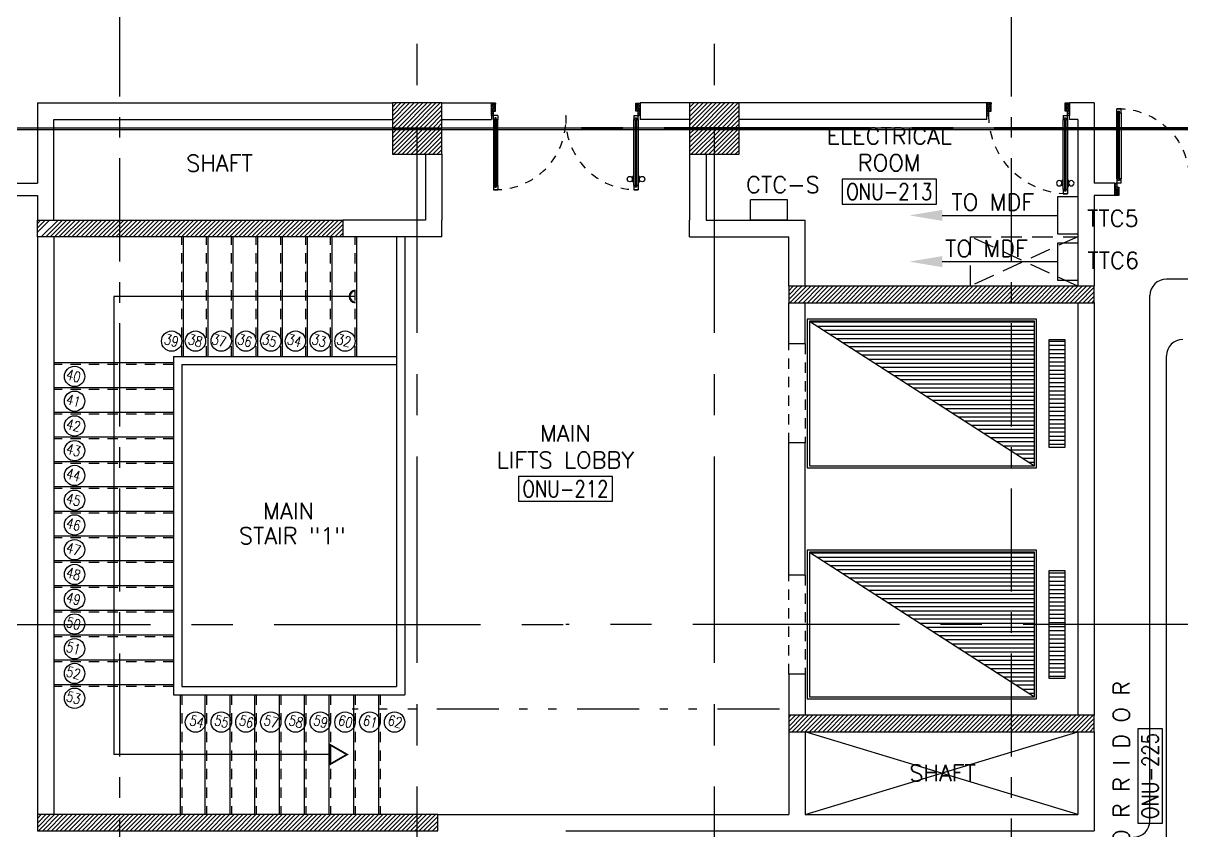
# Model space of a CAD drawing. Extents: x -0.3 to 92.6, y -1.1 to 78.4.
# Drawn here: x 17.31 to 31.34, y 24.85 to 34.64 of the extents above; entities that cross this region are included whole.
import ezdxf
from ezdxf.enums import TextEntityAlignment as Align

# ---------------------------------------------------------------- set-up
doc = ezdxf.new("R2010")
doc.units = 0
doc.header["$MEASUREMENT"] = 0
for name, pattern in [('2DASHES', [1.7, 0.75, -0.25, 0.1, -0.25, 0.1, -0.25]), ('CENTER', [2, 1.25, -0.25, 0.25, -0.25]), ('CENTERX2', [4, 2.5, -0.5, 0.5, -0.5]), ('HIDDEN', [0.375, 0.25, -0.125]), ('HIDDEN2', [0.1875, 0.125, -0.0625])]:
    doc.linetypes.add(name, pattern=pattern)
doc.layers.get('0').update_dxf_attribs({"color": 11, "linetype": 'CONTINUOUS'})
for name, color, linetype in [('AXES', 11, 'CENTERX2'), ('AXES1', 11, 'CENTER'), ('COL', 11, 'CONTINUOUS'), ('DOOR', 11, 'CONTINUOUS'), ('E-TEL', 4, 'CONTINUOUS'), ('E-WIRE', 4, 'CONTINUOUS'), ('EJ', 11, 'CONTINUOUS'), ('HAT', 11, 'CONTINUOUS'), ('HIDDEN', 11, 'HIDDEN2'), ('IND-ES-L', 11, '2DASHES'), ('LIFTS', 11, 'CONTINUOUS'), ('RM-BOX', 11, 'CONTINUOUS'), ('RM-NAME', 11, 'CONTINUOUS'), ('RM-NO', 11, 'CONTINUOUS'), ('SHAFT', 11, 'CONTINUOUS'), ('STR', 11, 'CONTINUOUS'), ('STR-H', 11, 'HIDDEN2'), ('WALL', 11, 'CONTINUOUS')]:
    doc.layers.add(name, color=color, linetype=linetype)
doc.styles.add('ROMANS', font='ROMANS.shx', dxfattribs={"width": 0.6})

# ---------------------------------------------------------------- blocks, each defined once
blk = doc.blocks.new('RM1')
at = {"layer": 'RM-BOX'}
blk.add_lwpolyline([(570, -200), (-570, -200), (-570, -500), (570, -500)], close=True, dxfattribs=at)
at = {"layer": 'RM-NAME', "style": 'ROMANS'}
for tag, p in [('ROOMNAME1', (0, 324)), ('ROOMNAME2', (0, 0))]:
    blk.add_attdef(tag, text='', height=200, dxfattribs=at).set_placement(p, align=Align.MIDDLE)
at = {"layer": 'RM-NO', "style": 'ROMANS', "width": 0.8}
blk.add_attdef('ROOMNO', text='', height=200, dxfattribs=at).set_placement((0, -350), align=Align.MIDDLE)
blk = doc.blocks.new('D1000')
at = {"layer": 'DOOR', "color": 7, "linetype": 'ByBlock'}
for p, q in [((0, 0), (-150, 0)), ((-150, 0), (-150, -25)), ((-150, 0), (0, 0)), ((0, -50), (-114, 0)), ((0, -50), (-40, 0)), ((0, -50), (0, 0)), ((-1050, -25), (-1100, -25)), ((-1100, -75), (-1100, -25)), ((-1100, -25), (-1100, -75)), ((-1050, -75), (-1100, -75)), ((-1050, -42), (-1070, -42)), ((-1070, -42), (-1070, -58)), ((-1050, -58), (-1070, -58)), ((-1050, -25), (-1050, -42)), ((-1050, -58), (-1050, -75)), ((-928, -18), (-1018, -18)), ((-1018, -25), (-1018, -18)), ((-1018, -75), (-1018, -82)), ((-928, -82), (-1018, -82)), ((-1005, -9), (-940, -9)), ((-1005, -18), (-1005, -9)), ((-1005, -18), (-940, -18)), ((-1005, -82), (-940, -82)), ((-1005, -82), (-1005, -91)), ((-1005, -91), (-940, -91)), ((-940, -18), (-940, -9)), ((-940, -82), (-940, -91)), ((-928, -25), (-928, -18)), ((-928, -75), (-928, -82)), ((-200, -42), (-200, -25)), ((-200, -25), (-150, -25)), ((-180, -42), (-200, -42)), ((-200, -75), (-200, -58)), ((-200, -58), (-180, -58)), ((-150, -75), (-200, -75)), ((-180, -58), (-180, -42)), ((-150, -75), (-150, -25)), ((-150, -25), (-100, -25)), ((-100, -25), (-100, -50)), ((0, -50), (-100, -37)), ((-100, -50), (0, -50)), ((-150, -975), (-100, -975)), ((-150, -1000), (-150, -975)), ((0, -950), (-114, -1000)), ((-100, -975), (-100, -950)), ((0, -950), (-100, -963)), ((-100, -950), (0, -950)), ((0, -950), (-40, -1000)), ((0, -950), (0, -1000)), ((-150, -1000), (0, -1000)), ((0, -1000), (-150, -1000))]:
    blk.add_line(p, q, dxfattribs=at)
at = {"layer": 'DOOR', "linetype": 'ByBlock'}
for p, q in [((-200, -25), (-1050, -25)), ((-200, -42), (-1050, -42)), ((-200, -58), (-1050, -58)), ((-1050, -75), (-200, -75))]:
    blk.add_line(p, q, dxfattribs=at)
at = {"layer": 'DOOR', "color": 7, "linetype": 'ByBlock'}
for centre in [(-973, 23), (-973, -124)]:
    blk.add_circle(centre, 32.4, dxfattribs=at)
for centre, radius, start, end in [((0, -50), 134, 158.1598, 169.28), ((0, -50), 74.4, 137.7764, 180), ((0, -50), 54.4, 113.2074, 180), ((0, -50), 154, 161.1053, 166.2858), ((0, -50), 114, 154.0838, 167.3774), ((0, -50), 94.4, 148.0182, 180), ((0, -50), 34.4, 90, 180), ((0, -50), 14.4, 90, 180), ((0, -950), 134, 190.72, 201.8402), ((0, -950), 94.4, 180, 211.9818), ((0, -950), 74.4, 180, 222.2236), ((0, -950), 54.4, 180, 246.7926), ((0, -950), 34.4, 180, 270), ((0, -950), 14.4, 180, 270), ((0, -950), 154, 193.7142, 198.8947)]:
    blk.add_arc(centre, radius, start, end, dxfattribs=at)
at = {"layer": 'DOOR', "linetype": 'HIDDEN', "ltscale": 0.5}
blk.add_arc((-149, -24), 951, 180.0434, 269.9667, dxfattribs=at)
blk = doc.blocks.new('A$C272A55A0')
at = {"layer": 'DOOR', "color": 0, "linetype": 'ByBlock'}
for p, q in [((0, 900), (0, 1050)), ((50, 1050), (0, 1050)), ((50, 950), (50, 1050)), ((1750, 950), (1750, 1050)), ((1750, 1050), (1800, 1050)), ((1800, 1050), (1800, 900)), ((0, 900), (25, 900)), ((25, 950), (50, 950)), ((25, 900), (25, 950)), ((75, 900), (25, 900)), ((25, 850), (25, 900)), ((42, 850), (25, 850)), ((58, 870), (42, 870)), ((42, 870), (42, 850)), ((58, 850), (58, 870)), ((75, 850), (58, 850)), ((75, 900), (75, 850)), ((1725, 900), (1775, 900)), ((1725, 900), (1725, 850)), ((1725, 850), (1742, 850)), ((1742, 870), (1758, 870)), ((1742, 850), (1742, 870)), ((1775, 950), (1750, 950)), ((1758, 870), (1758, 850)), ((1758, 850), (1775, 850)), ((1775, 900), (1775, 950)), ((1800, 900), (1775, 900)), ((1775, 850), (1775, 900)), ((1718, 160), (1709, 160)), ((1709, 95), (1709, 160)), ((1725, 173), (1718, 173)), ((1718, 173), (1718, 83)), ((1718, 95), (1718, 160)), ((1775, 173), (1782, 173)), ((1782, 173), (1782, 83)), ((1782, 160), (1791, 160)), ((1782, 95), (1782, 160)), ((1791, 95), (1791, 160)), ((25, 50), (42, 50)), ((25, 50), (25, 0)), ((25, 0), (75, 0)), ((75, 0), (25, 0)), ((42, 50), (42, 30)), ((42, 30), (58, 30)), ((58, 50), (75, 50)), ((58, 50), (58, 30)), ((75, 50), (75, 0)), ((1718, 95), (1709, 95)), ((1725, 83), (1718, 83)), ((1742, 50), (1725, 50)), ((1725, 50), (1725, 0)), ((1775, 0), (1725, 0)), ((1725, 0), (1775, 0)), ((1742, 50), (1742, 30)), ((1758, 30), (1742, 30)), ((1775, 50), (1758, 50)), ((1758, 50), (1758, 30)), ((1775, 83), (1782, 83)), ((1775, 50), (1775, 0)), ((1782, 95), (1791, 95))]:
    blk.add_line(p, q, dxfattribs=at)
at = {"layer": 'DOOR', "color": 9, "linetype": 'ByBlock'}
for p, q in [((50, 1050), (0, 1010)), ((50, 1050), (0, 937)), ((50, 1050), (37, 950)), ((1750, 1050), (1800, 1010)), ((1750, 1050), (1800, 937)), ((1750, 1050), (1763, 950))]:
    blk.add_line(p, q, dxfattribs=at)
at = {"layer": 'DOOR', "linetype": 'ByBlock'}
for p, q in [((25, 850), (25, 50)), ((42, 850), (42, 50)), ((58, 850), (58, 50)), ((75, 50), (75, 850)), ((1725, 50), (1725, 850)), ((1742, 850), (1742, 50)), ((1758, 850), (1758, 50)), ((1775, 850), (1775, 50))]:
    blk.add_line(p, q, dxfattribs=at)
at = {"layer": 'DOOR', "color": 0, "linetype": 'ByBlock'}
for centre in [(1676, 128), (1824, 128)]:
    blk.add_circle(centre, 32.4, dxfattribs=at)
at = {"layer": 'DOOR', "color": 9, "linetype": 'ByBlock'}
for centre, radius, start, end in [((50, 1050), 54.4, 203.2074, 270), ((50, 1050), 74.4, 227.7764, 270), ((50, 1050), 34.4, 180, 270), ((50, 1050), 14.4, 180, 270), ((1750, 1050), 14.4, 270, 0), ((1750, 1050), 34.4, 270, 0), ((1750, 1050), 54.4, 270, 336.7926), ((1750, 1050), 74.4, 270, 312.2236), ((50, 1050), 94.4, 238.0182, 270), ((50, 1050), 114, 244.0838, 257.3774), ((50, 1050), 134, 248.1598, 259.28), ((50, 1050), 154, 251.1053, 256.2858), ((1750, 1050), 94.4, 270, 301.9818), ((1750, 1050), 114, 282.6226, 295.9162), ((1750, 1050), 134, 280.72, 291.8402), ((1750, 1050), 154, 283.7142, 288.8947)]:
    blk.add_arc(centre, radius, start, end, dxfattribs=at)
at = {"layer": 'DOOR', "linetype": 'HIDDEN', "ltscale": 0.5}
for centre, start, end in [((50, 851), 268.3174, 3.2965), ((1750, 851), 176.7035, 271.6826)]:
    blk.add_arc(centre, 851, start, end, dxfattribs=at)
at = {"layer": 'WALL', "linetype": 'ByBlock'}
blk.add_line((1800, 900), (1800, 1050), dxfattribs=at)
blk = doc.blocks.new('*X27')
at = {"color": 0}
for p, q in [((503899, 131750), (506612, 131750)), ((503977, 131700), (506612, 131700)), ((504055, 131650), (506612, 131650)), ((504132, 131600), (506612, 131600)), ((504210, 131550), (506612, 131550)), ((504288, 131500), (506612, 131500)), ((504366, 131450), (506612, 131450)), ((504444, 131400), (506612, 131400)), ((504522, 131350), (506612, 131350)), ((504600, 131300), (506612, 131300)), ((504677, 131250), (506612, 131250)), ((504755, 131200), (506612, 131200)), ((504833, 131150), (506612, 131150)), ((504911, 131100), (506612, 131100)), ((504989, 131050), (506612, 131050)), ((505067, 131000), (506612, 131000)), ((505145, 130950), (506612, 130950)), ((505222, 130900), (506612, 130900)), ((505300, 130850), (506612, 130850)), ((505378, 130800), (506612, 130800)), ((505456, 130750), (506612, 130750)), ((505534, 130700), (506612, 130700)), ((505612, 130650), (506612, 130650)), ((505690, 130600), (506612, 130600)), ((505767, 130550), (506612, 130550)), ((505845, 130500), (506612, 130500)), ((505923, 130450), (506612, 130450)), ((506001, 130400), (506612, 130400)), ((506079, 130350), (506612, 130350)), ((506157, 130300), (506612, 130300)), ((506235, 130250), (506612, 130250)), ((506312, 130200), (506612, 130200)), ((506390, 130150), (506612, 130150)), ((506468, 130100), (506612, 130100)), ((506546, 130050), (506612, 130050))]:
    blk.add_line(p, q, dxfattribs=at)
blk = doc.blocks.new('C5')
at = {"layer": 'HAT', "linetype": 'ByBlock'}
h = blk.add_hatch(dxfattribs=at)
h.set_pattern_fill('ANSI31', color=256, scale=300, style=0)
h.set_pattern_definition([(45, (-223356.182, -51411.005), (-26.516504, 26.516504), [])])
h.paths.add_polyline_path([(300, 300), (0, 300), (0, 0), (300, 0)])
h.paths.add_polyline_path([(600, 300), (300, 300), (300, 0), (600, 0)])
at = {"layer": 'COL'}
blk.add_lwpolyline([(600, 300), (0, 300), (0, 0), (600, 0)], close=True, dxfattribs=at)
blk = doc.blocks.new('*X57')
at = {"color": 0}
for p, q in [((76229, 137641), (76388, 137800)), ((76229, 137694), (76334, 137800)), ((76229, 137748), (76281, 137800)), ((76241, 137600), (76441, 137800)), ((76294, 137600), (76494, 137800)), ((76347, 137600), (76547, 137800)), ((76400, 137600), (76600, 137800)), ((76453, 137600), (76653, 137800)), ((76506, 137600), (76706, 137800)), ((76559, 137600), (76759, 137800)), ((76612, 137600), (76812, 137800)), ((76665, 137600), (76865, 137800)), ((76718, 137600), (76918, 137800)), ((76771, 137600), (76971, 137800)), ((76824, 137600), (77024, 137800)), ((76877, 137600), (77077, 137800)), ((76930, 137600), (77130, 137800)), ((76983, 137600), (77183, 137800)), ((77036, 137600), (77236, 137800)), ((77089, 137600), (77289, 137800)), ((77142, 137600), (77342, 137800)), ((77195, 137600), (77395, 137800)), ((77248, 137600), (77448, 137800)), ((77301, 137600), (77501, 137800)), ((77354, 137600), (77554, 137800)), ((77407, 137600), (77607, 137800)), ((77460, 137600), (77660, 137800)), ((77513, 137600), (77713, 137800)), ((77566, 137600), (77766, 137800)), ((77619, 137600), (77819, 137800)), ((77672, 137600), (77872, 137800)), ((77725, 137600), (77925, 137800)), ((77779, 137600), (77979, 137800)), ((77832, 137600), (78032, 137800)), ((77885, 137600), (78085, 137800)), ((77938, 137600), (78138, 137800)), ((77991, 137600), (78191, 137800)), ((78044, 137600), (78244, 137800)), ((78097, 137600), (78297, 137800)), ((78150, 137600), (78350, 137800)), ((78203, 137600), (78403, 137800)), ((78256, 137600), (78456, 137800)), ((78309, 137600), (78509, 137800)), ((78362, 137600), (78562, 137800)), ((78415, 137600), (78615, 137800)), ((78468, 137600), (78668, 137800)), ((78521, 137600), (78721, 137800)), ((78574, 137600), (78774, 137800)), ((78627, 137600), (78827, 137800)), ((78680, 137600), (78880, 137800)), ((78733, 137600), (78933, 137800)), ((78786, 137600), (78986, 137800)), ((78839, 137600), (79039, 137800)), ((78892, 137600), (79092, 137800)), ((78945, 137600), (79145, 137800)), ((78998, 137600), (79198, 137800)), ((79051, 137600), (79251, 137800)), ((79104, 137600), (79304, 137800)), ((79157, 137600), (79357, 137800)), ((79210, 137600), (79410, 137800)), ((79263, 137600), (79463, 137800)), ((79316, 137600), (79516, 137800)), ((79369, 137600), (79569, 137800)), ((79423, 137600), (79623, 137800)), ((79476, 137600), (79676, 137800)), ((79529, 137600), (79729, 137800)), ((79582, 137600), (79782, 137800)), ((79635, 137600), (79835, 137800)), ((79688, 137600), (79888, 137800)), ((79741, 137600), (79941, 137800)), ((79794, 137600), (79994, 137800)), ((79847, 137600), (80047, 137800)), ((79900, 137600), (80100, 137800)), ((79953, 137600), (80153, 137800)), ((80006, 137600), (80206, 137800)), ((80059, 137600), (80259, 137800)), ((80112, 137600), (80312, 137800)), ((80165, 137600), (80365, 137800)), ((80218, 137600), (80418, 137800)), ((80271, 137600), (80471, 137800)), ((80324, 137600), (80524, 137800)), ((80377, 137600), (80577, 137800)), ((80430, 137600), (80630, 137800)), ((80483, 137600), (80683, 137800)), ((80536, 137600), (80736, 137800)), ((80589, 137600), (80789, 137800)), ((80642, 137600), (80842, 137800)), ((80695, 137600), (80895, 137800)), ((80748, 137600), (80948, 137800)), ((80801, 137600), (81001, 137800)), ((80854, 137600), (81054, 137800)), ((80907, 137600), (81079, 137772)), ((80960, 137600), (81079, 137718)), ((81014, 137600), (81079, 137665)), ((81067, 137600), (81079, 137612))]:
    blk.add_line(p, q, dxfattribs=at)
blk = doc.blocks.new('*X58')
at = {"color": 0}
for p, q in [((76229, 144854), (76375, 145000)), ((76229, 144907), (76322, 145000)), ((76229, 144960), (76269, 145000)), ((76281, 144800), (76481, 145000)), ((76334, 144800), (76534, 145000)), ((76387, 144800), (76587, 145000)), ((76440, 144800), (76640, 145000)), ((76493, 144800), (76693, 145000)), ((76546, 144800), (76746, 145000)), ((76599, 144800), (76799, 145000)), ((76652, 144800), (76852, 145000)), ((76705, 144800), (76905, 145000)), ((76758, 144800), (76958, 145000)), ((76811, 144800), (77011, 145000)), ((76864, 144800), (77064, 145000)), ((76917, 144800), (77117, 145000)), ((76971, 144800), (77171, 145000)), ((77024, 144800), (77224, 145000)), ((77077, 144800), (77277, 145000)), ((77130, 144800), (77330, 145000)), ((77183, 144800), (77383, 145000)), ((77236, 144800), (77436, 145000)), ((77289, 144800), (77489, 145000)), ((77342, 144800), (77542, 145000)), ((77395, 144800), (77595, 145000)), ((77448, 144800), (77648, 145000)), ((77501, 144800), (77701, 145000)), ((77554, 144800), (77754, 145000)), ((77607, 144800), (77807, 145000)), ((77660, 144800), (77860, 145000)), ((77713, 144800), (77913, 145000)), ((77766, 144800), (77966, 145000)), ((77819, 144800), (78019, 145000)), ((77872, 144800), (78072, 145000)), ((77925, 144800), (78125, 145000)), ((77978, 144800), (78178, 145000)), ((78031, 144800), (78231, 145000)), ((78084, 144800), (78284, 145000)), ((78137, 144800), (78337, 145000)), ((78190, 144800), (78390, 145000)), ((78243, 144800), (78443, 145000)), ((78296, 144800), (78496, 145000)), ((78349, 144800), (78549, 145000)), ((78402, 144800), (78602, 145000)), ((78455, 144800), (78655, 145000)), ((78508, 144800), (78708, 145000)), ((78562, 144800), (78762, 145000)), ((78615, 144800), (78815, 145000)), ((78668, 144800), (78868, 145000)), ((78721, 144800), (78921, 145000)), ((78774, 144800), (78974, 145000)), ((78827, 144800), (79027, 145000)), ((78880, 144800), (79080, 145000)), ((78933, 144800), (79133, 145000)), ((78986, 144800), (79186, 145000)), ((79039, 144800), (79239, 145000)), ((79092, 144800), (79292, 145000)), ((79145, 144800), (79345, 145000)), ((79198, 144800), (79398, 145000)), ((79251, 144800), (79451, 145000)), ((79304, 144800), (79504, 145000)), ((79357, 144800), (79557, 145000)), ((79410, 144800), (79610, 145000)), ((79463, 144800), (79663, 145000)), ((79516, 144800), (79716, 145000)), ((79569, 144800), (79769, 145000)), ((79622, 144800), (79822, 145000)), ((79675, 144800), (79875, 145000)), ((79728, 144800), (79928, 145000)), ((79781, 144800), (79929, 144948)), ((79834, 144800), (79929, 144895)), ((79887, 144800), (79929, 144842))]:
    blk.add_line(p, q, dxfattribs=at)
blk = doc.blocks.new('*X26')
at = {"color": 0}
for p, q in [((140176, 227700), (140376, 227700)), ((140176, 227650), (140376, 227650)), ((140176, 227600), (140376, 227600)), ((140176, 227550), (140376, 227550)), ((140176, 227500), (140376, 227500)), ((140176, 227450), (140376, 227450)), ((140176, 227400), (140376, 227400)), ((140176, 227350), (140376, 227350)), ((140176, 227300), (140376, 227300)), ((140176, 227250), (140376, 227250)), ((140176, 227200), (140376, 227200)), ((140176, 227150), (140376, 227150)), ((140176, 227100), (140376, 227100)), ((140176, 227050), (140376, 227050)), ((140176, 227000), (140376, 227000)), ((140176, 226950), (140376, 226950)), ((140176, 226900), (140376, 226900)), ((140176, 226850), (140376, 226850)), ((140176, 226800), (140376, 226800)), ((140176, 226750), (140376, 226750)), ((140176, 226700), (140376, 226700)), ((140176, 226650), (140376, 226650)), ((140176, 226600), (140376, 226600)), ((140176, 226550), (140376, 226550)), ((140176, 226500), (140376, 226500)), ((140176, 226450), (140376, 226450))]:
    blk.add_line(p, q, dxfattribs=at)
blk = doc.blocks.new('*X32')
at = {"color": 0}
for p, q in [((197839, 143639), (197999, 143800)), ((197839, 143692), (197946, 143800)), ((197839, 143745), (197893, 143800)), ((197853, 143600), (198053, 143800)), ((197906, 143600), (198106, 143800)), ((197959, 143600), (198159, 143800)), ((198012, 143600), (198212, 143800)), ((198065, 143600), (198265, 143800)), ((198118, 143600), (198318, 143800)), ((198171, 143600), (198371, 143800)), ((198224, 143600), (198424, 143800)), ((198277, 143600), (198477, 143800)), ((198330, 143600), (198530, 143800)), ((198383, 143600), (198583, 143800)), ((198436, 143600), (198636, 143800)), ((198489, 143600), (198689, 143800)), ((198542, 143600), (198742, 143800)), ((198595, 143600), (198795, 143800)), ((198648, 143600), (198848, 143800)), ((198701, 143600), (198901, 143800)), ((198754, 143600), (198954, 143800)), ((198807, 143600), (199007, 143800)), ((198860, 143600), (199060, 143800)), ((198913, 143600), (199113, 143800)), ((198966, 143600), (199166, 143800)), ((199019, 143600), (199219, 143800)), ((199072, 143600), (199272, 143800)), ((199125, 143600), (199325, 143800)), ((199178, 143600), (199378, 143800)), ((199231, 143600), (199431, 143800)), ((199284, 143600), (199484, 143800)), ((199337, 143600), (199537, 143800)), ((199390, 143600), (199590, 143800)), ((199443, 143600), (199643, 143800)), ((199497, 143600), (199697, 143800)), ((199550, 143600), (199750, 143800)), ((199603, 143600), (199803, 143800)), ((199656, 143600), (199856, 143800)), ((199709, 143600), (199909, 143800)), ((199762, 143600), (199962, 143800)), ((199815, 143600), (200015, 143800)), ((199868, 143600), (200068, 143800)), ((199921, 143600), (200121, 143800)), ((199974, 143600), (200174, 143800)), ((200027, 143600), (200227, 143800)), ((200080, 143600), (200280, 143800)), ((200133, 143600), (200333, 143800)), ((200186, 143600), (200386, 143800)), ((200239, 143600), (200439, 143800)), ((200292, 143600), (200492, 143800)), ((200345, 143600), (200545, 143800)), ((200398, 143600), (200598, 143800)), ((200451, 143600), (200651, 143800)), ((200504, 143600), (200704, 143800)), ((200557, 143600), (200757, 143800)), ((200610, 143600), (200810, 143800)), ((200663, 143600), (200863, 143800)), ((200716, 143600), (200916, 143800)), ((200769, 143600), (200969, 143800)), ((200822, 143600), (201022, 143800)), ((200875, 143600), (201075, 143800)), ((200928, 143600), (201128, 143800)), ((200981, 143600), (201181, 143800)), ((201034, 143600), (201234, 143800)), ((201088, 143600), (201288, 143800)), ((201141, 143600), (201341, 143800)), ((201194, 143600), (201394, 143800)), ((201247, 143600), (201447, 143800)), ((201300, 143600), (201500, 143800)), ((201353, 143600), (201539, 143786)), ((201406, 143600), (201539, 143733)), ((201459, 143600), (201539, 143680)), ((201512, 143600), (201539, 143627))]:
    blk.add_line(p, q, dxfattribs=at)
blk = doc.blocks.new('*X37')
at = {"color": 0}
for p, q in [((197839, 138813), (198025, 139000)), ((197839, 138866), (197972, 139000)), ((197839, 138919), (197919, 139000)), ((197839, 138972), (197866, 139000)), ((197879, 138800), (198079, 139000)), ((197932, 138800), (198132, 139000)), ((197985, 138800), (198185, 139000)), ((198038, 138800), (198238, 139000)), ((198091, 138800), (198291, 139000)), ((198144, 138800), (198344, 139000)), ((198197, 138800), (198397, 139000)), ((198250, 138800), (198450, 139000)), ((198303, 138800), (198503, 139000)), ((198356, 138800), (198556, 139000)), ((198409, 138800), (198609, 139000)), ((198462, 138800), (198662, 139000)), ((198515, 138800), (198715, 139000)), ((198568, 138800), (198768, 139000)), ((198621, 138800), (198821, 139000)), ((198674, 138800), (198874, 139000)), ((198727, 138800), (198927, 139000)), ((198780, 138800), (198980, 139000)), ((198833, 138800), (199033, 139000)), ((198886, 138800), (199086, 139000)), ((198939, 138800), (199139, 139000)), ((198992, 138800), (199192, 139000)), ((199045, 138800), (199245, 139000)), ((199098, 138800), (199298, 139000)), ((199151, 138800), (199351, 139000)), ((199204, 138800), (199404, 139000)), ((199257, 138800), (199457, 139000)), ((199310, 138800), (199510, 139000)), ((199363, 138800), (199563, 139000)), ((199416, 138800), (199616, 139000)), ((199469, 138800), (199669, 139000)), ((199523, 138800), (199723, 139000)), ((199576, 138800), (199776, 139000)), ((199629, 138800), (199829, 139000)), ((199682, 138800), (199882, 139000)), ((199735, 138800), (199935, 139000)), ((199788, 138800), (199988, 139000)), ((199841, 138800), (200041, 139000)), ((199894, 138800), (200094, 139000)), ((199947, 138800), (200147, 139000)), ((200000, 138800), (200200, 139000)), ((200053, 138800), (200253, 139000)), ((200106, 138800), (200306, 139000)), ((200159, 138800), (200359, 139000)), ((200212, 138800), (200412, 139000)), ((200265, 138800), (200465, 139000)), ((200318, 138800), (200518, 139000)), ((200371, 138800), (200571, 139000)), ((200424, 138800), (200624, 139000)), ((200477, 138800), (200677, 139000)), ((200530, 138800), (200730, 139000)), ((200583, 138800), (200783, 139000)), ((200636, 138800), (200836, 139000)), ((200689, 138800), (200889, 139000)), ((200742, 138800), (200942, 139000)), ((200795, 138800), (200995, 139000)), ((200848, 138800), (201048, 139000)), ((200901, 138800), (201101, 139000)), ((200954, 138800), (201154, 139000)), ((201007, 138800), (201207, 139000)), ((201060, 138800), (201260, 139000)), ((201114, 138800), (201314, 139000)), ((201167, 138800), (201367, 139000)), ((201220, 138800), (201420, 139000)), ((201273, 138800), (201473, 139000)), ((201326, 138800), (201526, 139000)), ((201379, 138800), (201539, 138960)), ((201432, 138800), (201539, 138907)), ((201485, 138800), (201539, 138854))]:
    blk.add_line(p, q, dxfattribs=at)

msp = doc.modelspace()

# ---------------------------------------------------------------- linework, layer by layer
at = {"layer": 'AXES'}
for p, q in [((22.0817, -1.1143), (22.0817, 77.6984)), ((25.6817, -1.1143), (25.6817, 77.6984)), ((0.7, 33.37), (23.8817, 33.37)), ((0.7, 33.35), (23.8817, 33.35)), ((91.5717, 33.37), (23.8817, 33.37)), ((91.5717, 33.35), (23.8817, 33.35)), ((0.35, 27.35), (23.8817, 27.35)), ((91.9217, 27.35), (23.8817, 27.35))]:
    msp.add_line(p, q, dxfattribs=at)
at = {"layer": 'AXES1'}
for p, q in [((18.4817, 5.75), (18.4817, 64.57)), ((29.2817, 5.75), (29.2817, 64.57))]:
    msp.add_line(p, q, dxfattribs=at)
at = {"layer": 'COL'}
msp.add_line((22.3317, 25.05), (26.5817, 25.05), dxfattribs=at)
for points in [[(17.4817, 32.05), (17.4817, 32.25), (21.1817, 32.25), (21.1817, 32.05)], [(26.5817, 31.45), (26.5817, 31.25), (30.2817, 31.25), (30.2817, 31.45)], [(26.5817, 26.25), (26.5817, 26.05), (30.2817, 26.05), (30.2817, 26.25)], [(22.3317, 25.05), (17.4817, 25.05), (17.4817, 24.85), (22.3317, 24.85)]]:
    msp.add_lwpolyline(points, close=True, dxfattribs=at)
for points in [[(20.9567, 32.25), (21.1817, 32.25), (21.1817, 32.05), (20.9741, 32.05)], [(27.1459, 26.25), (26.5817, 26.25), (26.5817, 26.05)], [(30.2817, 26.05), (30.2817, 26.25)]]:
    msp.add_lwpolyline(points, dxfattribs=at)
at = {"layer": 'E-TEL', "color": 4}
for p, q in [((26.5665, 32.4951), (26.1177, 32.4951)), ((26.1177, 32.25), (26.1177, 32.4951)), ((26.5665, 32.25), (26.5665, 32.4951)), ((29.8365, 32.5324), (29.8365, 32.0836)), ((30.0817, 32.5324), (29.8365, 32.5324)), ((30.0817, 32.5324), (30.0817, 32.0836)), ((26.5665, 32.25), (26.1177, 32.25)), ((29.8365, 32.0836), (30.0817, 32.0836)), ((29.8365, 31.972), (29.8365, 31.5232)), ((30.0817, 31.972), (29.8365, 31.972)), ((30.0817, 31.972), (30.0817, 31.5232)), ((29.8365, 31.5232), (30.0817, 31.5232))]:
    msp.add_line(p, q, dxfattribs=at)
at = {"layer": 'E-WIRE', "color": 4}
for p, q in [((28.4415, 32.308), (29.8365, 32.308)), ((28.4415, 31.7476), (29.8365, 31.7476)), ((36.1645, 31.5362), (31.1567, 31.5362))]:
    msp.add_line(p, q, dxfattribs=at)
at = {"layer": 'E-WIRE', "color": 4, "linetype": 'ByBlock'}
for p, q in [((30.9567, 24.973), (30.9567, 31.3362)), ((31.1567, 24.773), (31.1567, 30.6045))]:
    msp.add_line(p, q, dxfattribs=at)
at = {"layer": 'E-WIRE', "color": 4, "linetype": 'Continuous'}
for centre, start, end in [((31.1567, 31.3362), 90, 180), ((30.7567, 24.973), 270, 0)]:
    msp.add_arc(centre, 0.2, start, end, dxfattribs=at)
at = {"layer": 'E-WIRE', "linetype": 'Continuous'}
msp.add_arc((31.3567, 30.6045), 0.2, 90, 180, dxfattribs=at)
at = {"layer": 'E-WIRE', "color": 4}
for points in [[(28.4415, 32.3747), (28.4415, 32.2413), (28.0415, 32.308)], [(28.4415, 31.8143), (28.4415, 31.681), (28.0415, 31.7476)]]:
    msp.add_solid(points, dxfattribs=at)
at = {"layer": 'EJ', "color": 8}
for p, q in [((6.8367, 33.37), (82.3717, 33.37)), ((6.8367, 33.35), (82.3717, 33.35))]:
    msp.add_line(p, q, dxfattribs=at)
at = {"layer": 'HIDDEN'}
for p, q in [((26.5817, 29.55), (26.5817, 30.75)), ((26.5817, 29.55), (26.5817, 30.75)), ((26.7817, 30.75), (26.7817, 29.55)), ((26.7817, 30.75), (26.7817, 29.55)), ((26.5817, 26.75), (26.5817, 27.95)), ((26.5817, 26.75), (26.5817, 27.95)), ((26.7817, 27.95), (26.7817, 26.75)), ((26.7817, 27.95), (26.7817, 26.75))]:
    msp.add_line(p, q, dxfattribs=at)
at = {"layer": 'IND-ES-L'}
msp.add_line((26.4689, 26.3261), (21.2944, 26.3261), dxfattribs=at)
at = {"layer": 'LIFTS'}
for p, q in [((26.8317, 31.025), (29.5567, 29.275)), ((26.8317, 28.225), (29.5567, 26.475))]:
    msp.add_line(p, q, dxfattribs=at)
for points in [[(26.8067, 29.25), (29.5817, 29.25), (29.5817, 31.05), (26.8067, 31.05)], [(26.8317, 29.275), (29.5567, 29.275), (29.5567, 31.025), (26.8317, 31.025)], [(29.7317, 29.5), (29.9317, 29.5), (29.9317, 30.8), (29.7317, 30.8)], [(26.8067, 28.25), (26.8067, 26.45), (29.5817, 26.45), (29.5817, 28.25)], [(26.8317, 28.225), (26.8317, 26.475), (29.5567, 26.475), (29.5567, 28.225)], [(29.7317, 26.7), (29.9317, 26.7), (29.9317, 28), (29.7317, 28)]]:
    msp.add_lwpolyline(points, close=True, dxfattribs=at)
at = {"layer": 'RM-NO'}
for p, q in [((22.3817, 33.67), (22.9817, 33.67)), ((22.9817, 33.67), (22.9817, 33.47)), ((24.7817, 33.67), (24.7817, 33.47)), ((25.3817, 33.67), (24.7817, 33.67)), ((22.3817, 33.47), (22.9817, 33.47)), ((25.3817, 33.47), (24.7817, 33.47))]:
    msp.add_line(p, q, dxfattribs=at)
at = {"layer": 'SHAFT', "color": 97, "linetype": 'HIDDEN'}
for p, q in [((30.0817, 31.45), (28.7817, 32.05)), ((30.0817, 32.05), (28.7817, 31.45))]:
    msp.add_line(p, q, dxfattribs=at)
at = {"layer": 'SHAFT'}
for p, q in [((26.7817, 25.05), (30.0817, 26.05)), ((30.0817, 25.05), (26.7817, 26.05))]:
    msp.add_line(p, q, dxfattribs=at)
at = {"layer": 'SHAFT', "color": 97, "linetype": 'HIDDEN'}
msp.add_lwpolyline([(28.7817, 32.05), (30.0817, 32.05), (30.0817, 31.45), (28.7817, 31.45)], close=True, dxfattribs=at)
at = {"layer": 'STR'}
for p, q in [((19.2517, 30.6), (19.2517, 32.05)), ((19.5517, 30.6), (19.5517, 32.05)), ((19.8517, 30.6), (19.8517, 32.05)), ((20.1517, 30.6), (20.1517, 32.05)), ((20.4517, 30.6), (20.4517, 32.05)), ((20.7517, 30.6), (20.7517, 32.05)), ((21.0517, 30.6), (21.0517, 32.05)), ((21.3517, 30.6), (21.3517, 32.05)), ((21.8317, 32.05), (21.8317, 26.6)), ((21.9317, 32.05), (21.9317, 26.5)), ((18.4067, 31.325), (18.4067, 25.775)), ((21.3317, 31.325), (18.4067, 31.325)), ((19.1317, 30.6), (21.8317, 30.6)), ((19.1317, 30.6), (19.1317, 26.5)), ((19.1317, 30.52), (17.6817, 30.52)), ((19.2317, 30.5), (21.8317, 30.5)), ((19.2317, 30.5), (19.2317, 26.6)), ((19.1317, 30.22), (17.6817, 30.22)), ((19.1317, 29.92), (17.6817, 29.92)), ((19.1317, 29.62), (17.6817, 29.62)), ((19.1317, 29.32), (17.6817, 29.32)), ((19.1317, 29.02), (17.6817, 29.02)), ((19.1317, 28.72), (17.6817, 28.72)), ((19.1317, 28.42), (17.6817, 28.42)), ((19.1317, 28.12), (17.6817, 28.12)), ((19.1317, 27.82), (17.6817, 27.82)), ((19.1317, 27.52), (17.6817, 27.52)), ((19.1317, 27.22), (17.6817, 27.22)), ((19.1317, 26.92), (17.6817, 26.92)), ((19.1317, 26.62), (17.6817, 26.62)), ((19.2317, 26.6), (21.8317, 26.6)), ((19.1317, 26.5), (21.9317, 26.5)), ((19.2117, 26.5), (19.2117, 25.05)), ((19.5117, 26.5), (19.5117, 25.05)), ((19.8117, 26.5), (19.8117, 25.05)), ((20.1117, 26.5), (20.1117, 25.05)), ((20.4117, 26.5), (20.4117, 25.05)), ((20.7117, 26.5), (20.7117, 25.05)), ((21.0117, 26.5), (21.0117, 25.05)), ((21.3117, 26.5), (21.3117, 25.05)), ((21.6117, 26.5), (21.6117, 25.05)), ((21.0317, 25.775), (18.4067, 25.775))]:
    msp.add_line(p, q, dxfattribs=at)
at = {"layer": 'STR', "const_width": 0.0215}
msp.add_lwpolyline([(21.0317, 25.8905), (21.0317, 25.6595), (21.2317, 25.775)], close=True, dxfattribs=at)
at = {"layer": 'STR', "color": 11}
for centre in [(19.1078, 30.7843), (19.3961, 30.7843), (19.7078, 30.7843), (20.0078, 30.7843), (20.3078, 30.7843), (20.6078, 30.7843), (20.9078, 30.7843), (21.2078, 30.7843), (17.9327, 30.3567), (17.9327, 30.0567), (17.9327, 29.7567), (17.9327, 29.4567), (17.9327, 29.1567), (17.9327, 28.8567), (17.9327, 28.5567), (17.9327, 28.2567), (17.9327, 27.9567), (17.9327, 27.6567), (17.9327, 27.3567), (17.9327, 27.0567), (17.9327, 26.7567), (17.9327, 26.4567), (19.3961, 26.168), (19.7078, 26.168), (20.0078, 26.168), (20.3078, 26.168), (20.6078, 26.168), (20.9078, 26.168), (21.2078, 26.168), (21.5078, 26.168), (21.8078, 26.168)]:
    msp.add_circle(centre, 0.1232, dxfattribs=at)
at = {"layer": 'STR'}
for radius in [0.075, 0.065]:
    msp.add_arc((21.3317, 31.325), radius, 90, 270, dxfattribs=at)
at = {"layer": 'STR-H'}
for p, q in [((19.2317, 30.6), (19.2317, 32.05)), ((19.5317, 30.6), (19.5317, 32.05)), ((19.8317, 30.6), (19.8317, 32.05)), ((20.1317, 30.6), (20.1317, 32.05)), ((20.4317, 30.6), (20.4317, 32.05)), ((20.7317, 30.6), (20.7317, 32.05)), ((21.0317, 30.6), (21.0317, 32.05)), ((21.3317, 30.6), (21.3317, 32.05)), ((19.1317, 30.5), (17.6817, 30.5)), ((19.1317, 30.2), (17.6817, 30.2)), ((19.1317, 29.9), (17.6817, 29.9)), ((19.1317, 29.6), (17.6817, 29.6)), ((19.1317, 29.3), (17.6817, 29.3)), ((19.1317, 29), (17.6817, 29)), ((19.1317, 28.7), (17.6817, 28.7)), ((19.1317, 28.4), (17.6817, 28.4)), ((19.1317, 28.1), (17.6817, 28.1)), ((19.1317, 27.8), (17.6817, 27.8)), ((19.1317, 27.5), (17.6817, 27.5)), ((19.1317, 27.2), (17.6817, 27.2)), ((19.1317, 26.9), (17.6817, 26.9)), ((19.1317, 26.6), (17.6817, 26.6)), ((19.2317, 26.5), (19.2317, 25.05)), ((19.5317, 26.5), (19.5317, 25.05)), ((19.8317, 26.5), (19.8317, 25.05)), ((20.1317, 26.5), (20.1317, 25.05)), ((20.4317, 26.5), (20.4317, 25.05)), ((20.7317, 26.5), (20.7317, 25.05)), ((21.0317, 26.5), (21.0317, 25.05)), ((21.3317, 26.5), (21.3317, 25.05)), ((21.6317, 26.5), (21.6317, 25.05))]:
    msp.add_line(p, q, dxfattribs=at)
at = {"layer": 'WALL'}
for p, q in [((17.4817, 33.67), (21.7817, 33.67)), ((17.4817, 33.67), (17.4817, 32.7)), ((28.9817, 33.67), (25.9817, 33.67)), ((28.9817, 33.47), (28.9817, 33.67)), ((30.2817, 33.67), (29.9817, 33.67)), ((29.9817, 33.47), (29.9817, 33.67)), ((30.2817, 33.67), (30.2817, 32.7)), ((17.6817, 32.25), (17.6817, 33.47)), ((17.6817, 33.47), (21.7817, 33.47)), ((28.9817, 33.47), (25.9817, 33.47)), ((27.1459, 33.47), (27.0067, 33.47)), ((30.0817, 33.47), (29.9817, 33.47)), ((30.0817, 33.47), (30.0817, 31.45)), ((22.1817, 33.05), (22.1817, 32.25)), ((22.3817, 33.05), (22.3817, 32.25)), ((25.3817, 33.05), (25.3817, 32.25)), ((25.5817, 33.05), (25.5817, 32.25)), ((17.2317, 32.7), (17.4817, 32.7)), ((30.5317, 32.7), (30.2817, 32.7)), ((30.5317, 32.55), (30.5317, 32.7)), ((17.2317, 32.55), (17.4817, 32.55)), ((17.4817, 32.55), (17.4817, 32.25)), ((30.5317, 32.55), (30.2817, 32.55)), ((30.2817, 32.55), (30.2817, 31.45)), ((22.1817, 32.25), (21.1817, 32.25)), ((22.3817, 32.05), (22.3817, 32.25)), ((22.3817, 32.05), (22.3817, 32.25)), ((25.3817, 32.05), (25.3817, 32.25)), ((25.3817, 32.05), (25.3817, 32.25)), ((25.3817, 32.05), (25.3817, 32.25)), ((25.5817, 32.25), (26.7817, 32.25)), ((26.7817, 31.45), (26.7817, 32.25)), ((17.4817, 32.05), (17.4817, 24.85)), ((17.6817, 32.05), (17.6817, 25.05)), ((22.3817, 32.05), (21.1817, 32.05)), ((22.3817, 32.05), (21.1817, 32.05)), ((25.3817, 32.05), (26.5817, 32.05)), ((26.5817, 31.45), (26.5817, 32.05)), ((26.5817, 30.75), (26.5817, 31.25)), ((26.7817, 30.75), (26.7817, 31.25)), ((30.0817, 31.25), (30.0817, 26.25)), ((30.2817, 31.25), (30.2817, 26.25)), ((26.5817, 30.75), (26.5817, 31.05)), ((26.7817, 30.75), (26.5817, 30.75)), ((26.7817, 30.75), (26.7817, 30.85)), ((26.7817, 29.55), (26.5817, 29.55)), ((26.5817, 27.95), (26.5817, 29.55)), ((26.7817, 27.95), (26.7817, 29.55)), ((26.5817, 27.95), (26.5817, 29.15)), ((26.7817, 27.95), (26.7817, 29.15)), ((26.7817, 27.95), (26.5817, 27.95)), ((26.7817, 27.95), (26.5817, 27.95)), ((26.5817, 26.75), (26.5817, 26.25)), ((26.7817, 26.75), (26.5817, 26.75)), ((26.7817, 26.75), (26.5817, 26.75)), ((26.5817, 26.75), (26.5817, 26.25)), ((26.7817, 26.75), (26.7817, 26.25)), ((26.7817, 26.75), (26.7817, 26.25)), ((26.5817, 26.05), (26.5817, 25.05)), ((26.5817, 26.05), (26.5817, 25.05)), ((26.7817, 26.05), (26.7817, 25.05)), ((26.7817, 26.05), (26.7817, 25.05)), ((30.0817, 26.05), (30.0817, 25.05)), ((30.2817, 26.05), (30.2817, 24.85)), ((22.3317, 25.05), (26.2817, 25.05)), ((23.8817, 25.05), (26.5817, 25.05)), ((23.8817, 25.05), (26.2817, 25.05)), ((26.7817, 25.05), (27.1459, 25.05)), ((26.7817, 25.05), (30.0817, 25.05)), ((23.8817, 24.85), (30.2817, 24.85))]:
    msp.add_line(p, q, dxfattribs=at)

# ---------------------------------------------------------------- block references
at = {"layer": 'COL', "xscale": 0.001, "yscale": 0.001, "zscale": 0.001}
for p in [(21.7817, 33.37), (25.3817, 33.37), (21.7817, 33.05), (25.3817, 33.05)]:
    msp.add_blockref('C5', p, dxfattribs=at)
at = {"layer": 'DOOR', "color": 0, "linetype": 'ByBlock', "xscale": 0.001, "yscale": 0.001, "zscale": 0.001}
msp.add_blockref('A$C272A55A0', (22.9817, 32.6196), dxfattribs=at)
at = {"layer": 'DOOR', "color": 0, "linetype": 'Continuous', "xscale": -0.001, "yscale": 0.001, "zscale": 0.001, "rotation": 270}
msp.add_blockref('D1000', (29.9817, 33.67), dxfattribs=at)
at = {"layer": 'DOOR', "color": 0, "linetype": 'ByBlock', "xscale": -0.001, "yscale": 0.001, "zscale": 0.001, "rotation": 180}
msp.add_blockref('A$C272A55A0', (30.5317, 33.6004), dxfattribs=at)
at = {"layer": 'HAT', "xscale": 0.001, "yscale": 0.001, "zscale": 0.001}
for name, p in [('*X58', (-58.7476, -112.7497)), ('*X32', (-171.2569, -112.3497)), ('*X37', (-171.2569, -112.7497)), ('*X57', (-58.7476, -112.7497))]:
    msp.add_blockref(name, p, dxfattribs=at)
at = {"layer": 'LIFTS', "color": 8, "xscale": 0.001, "yscale": 0.001, "zscale": 0.001}
for name, p in [('*X27', (-477.0553, -100.7327)), ('*X26', (-110.4448, -196.9161)), ('*X27', (-477.0553, -103.5327)), ('*X26', (-110.4448, -199.7238))]:
    msp.add_blockref(name, p, dxfattribs=at)
at = {"layer": 'RM-NO', "xscale": 0.001, "yscale": 0.001, "zscale": 0.001}
for p, values in [((27.7999, 32.9454), {'ROOMNO': 'ONU-213', 'ROOMNAME2': 'ROOM', 'ROOMNAME1': 'ELECTRICAL'}), ((23.8773, 29.3436), {'ROOMNO': 'ONU-212', 'ROOMNAME2': 'LIFTS LOBBY', 'ROOMNAME1': 'MAIN'})]:
    msp.add_blockref('RM1', p, dxfattribs=at).add_auto_attribs(values)
at = {"layer": 'RM-NO', "xscale": 0.001, "yscale": 0.001, "zscale": 0.001, "rotation": 90}
msp.add_blockref('RM1', (30.6094, 25.5141), dxfattribs=at).add_auto_attribs({'ROOMNO': 'ONU-225', 'ROOMNAME2': 'C O R R I D O R'})

# ---------------------------------------------------------------- texts
at = {"layer": 'E-TEL', "color": 4, "style": 'ROMANS'}
for s, p in [('CTC-S', (26.0657, 32.5799, -2.4)), ('TO MDF', (28.5514, 32.3679, -2.4)), ('TTC5', (30.1946, 32.173, -2.4)), ('TO MDF', (28.4749, 31.8061, -2.4)), ('TTC6', (30.1986, 31.6621, -2.4))]:
    msp.add_text(s, height=0.2, dxfattribs=at).set_placement(p)
at = {"layer": 'RM-NAME', "style": 'ROMANS'}
for s, p in [('SHAFT', (19.6869, 32.9399)), ('MAIN', (20.5248, 28.7253)), ('STAIR "1"', (20.5695, 28.4253)), ('SHAFT', (28.4453, 25.5512))]:
    msp.add_text(s, height=0.2, dxfattribs=at).set_placement(p, align=Align.MIDDLE)
at = {"layer": 'STR', "color": 9, "style": 'ROMANS', "width": 0.8}
for s, p in [('39', (19.1066, 30.7908)), ('38', (19.3949, 30.7908)), ('37', (19.6832, 30.7908)), ('36', (19.9949, 30.7908)), ('35', (20.2949, 30.7908)), ('34', (20.5949, 30.7908)), ('33', (20.8949, 30.7908)), ('32', (21.1949, 30.7908)), ('40', (17.9198, 30.3631)), ('41', (17.9198, 30.0631)), ('42', (17.9198, 29.7631)), ('43', (17.9198, 29.4631)), ('44', (17.9198, 29.1631)), ('45', (17.9198, 28.8631)), ('46', (17.9198, 28.5631)), ('47', (17.9198, 28.2631)), ('48', (17.9198, 27.9631)), ('49', (17.9198, 27.6631)), ('50', (17.9198, 27.3631)), ('51', (17.9198, 27.0631)), ('52', (17.9198, 26.7631)), ('53', (17.9198, 26.4631)), ('54', (19.4143, 26.1745)), ('55', (19.7143, 26.1745)), ('56', (20.0143, 26.1745)), ('57', (20.3143, 26.1745)), ('58', (20.6143, 26.1745)), ('59', (20.9143, 26.1745)), ('60', (21.2143, 26.1745)), ('61', (21.5143, 26.1745)), ('62', (21.8143, 26.1745))]:
    msp.add_text(s, height=0.125, rotation=345, dxfattribs=at).set_placement(p, align=Align.MIDDLE)

doc.saveas('drawing.dxf')
